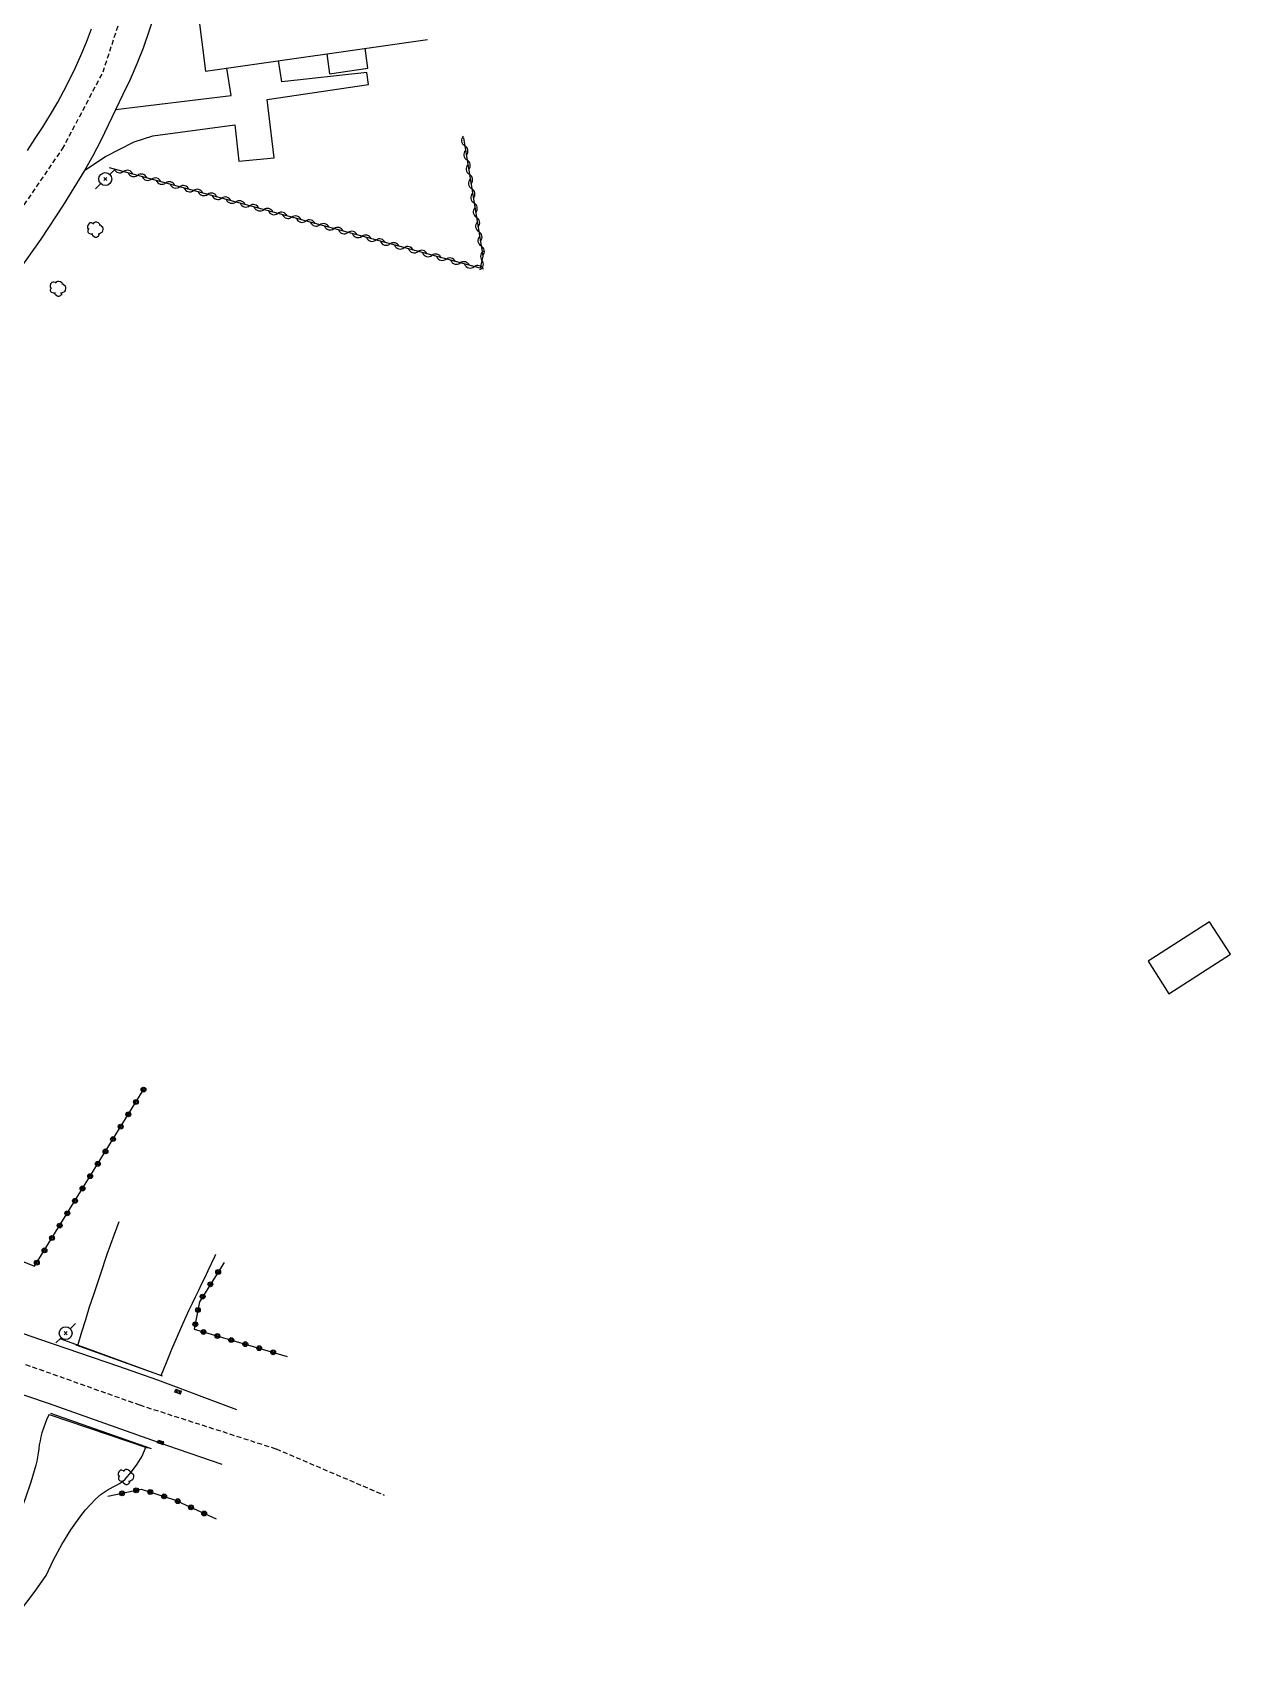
# Model space of a CAD drawing. Header units: millimetres. Extents: x 222014 to 223000, y 61000 to 62001.
# Drawn here: x 222260.9 to 222384.5, y 61199.3 to 61367.6 of the extents above; entities that cross this region are included whole.
import ezdxf

# ---------------------------------------------------------------- set-up
doc = ezdxf.new("R2010")
doc.units = ezdxf.units.MM
doc.linetypes.add('DASHED', pattern=[0.75, 0.5, -0.25])
doc.layers.get('0').update_dxf_attribs({"linetype": 'CONTINUOUS'})
for name, color, linetype in [('W0001', 6, 'DASHED'), ('W0008', 7, 'CONTINUOUS'), ('W0010', 4, 'CONTINUOUS'), ('W0017', 7, 'CONTINUOUS'), ('W0101', 7, 'CONTINUOUS'), ('W0104', 1, 'CONTINUOUS'), ('W0120', 7, 'CONTINUOUS'), ('W0300', 7, 'CONTINUOUS'), ('W0310', 3, 'CONTINUOUS'), ('W0323', 7, 'CONTINUOUS'), ('W0401', 7, 'CONTINUOUS'), ('W0473', 7, 'CONTINUOUS'), ('W0510', 5, 'CONTINUOUS')]:
    doc.layers.add(name, color=color, linetype=linetype)

# ---------------------------------------------------------------- blocks, each defined once
blk = doc.blocks.new('T473')
for p, q in [((-0.166667, 0.166667), (0.166667, -0.166667)), ((-0.166667, -0.166667), (0.166667, 0.166667)), ((0.500001, 0.500001), (1.000002, 1.000002)), ((-1.000002, -1.000002), (-0.500001, -0.500001))]:
    blk.add_line(p, q)
blk.add_ellipse((0, 0), major_axis=(0.471405, 0.471405), ratio=1, start_param=5.4977871438, end_param=11.780972451)
blk = doc.blocks.new('T401')
for p, q in [((-0.3, 0.3), (0, 0.3)), ((-0.3, -0.25), (-0.3, 0.3)), ((-0.3, 0.15), (0, 0.15)), ((-0.3, 0), (0, 0)), ((0, 0.3), (0, -0.25)), ((-0.3, -0.15), (0, -0.15)), ((-0.3, -0.25), (-0.3, -0.3)), ((-0.3, -0.3), (0, -0.3)), ((0, -0.3), (0, -0.25))]:
    blk.add_line(p, q)
blk = doc.blocks.new('T300')
for p, q in [((-0.8, 0.51), (-0.86, 0.34)), ((-0.86, 0.34), (-0.86, 0.17)), ((-0.86, 0.17), (-0.74, 0.06)), ((-0.69, 0.63), (-0.8, 0.51)), ((-0.8, -0.06), (-0.74, 0.06)), ((-0.74, 0.06), (-0.69, 0.11)), ((-0.57, 0.69), (-0.69, 0.63)), ((-0.46, 0.69), (-0.57, 0.69)), ((-0.29, 0.63), (-0.46, 0.69)), ((-0.29, 0.63), (-0.17, 0.74)), ((-0.23, 0.57), (-0.29, 0.63)), ((-0.17, 0.74), (-0.06, 0.8)), ((-0.06, 0.8), (0.06, 0.8)), ((0.06, 0.8), (0.23, 0.74)), ((0.23, 0.74), (0.34, 0.63)), ((0.34, 0.63), (0.4, 0.51)), ((0.46, 0.46), (0.34, 0.46)), ((0.4, 0.51), (0.4, 0.46)), ((0.57, 0.4), (0.46, 0.46)), ((0.57, 0.4), (0.69, 0.29)), ((0.69, 0.29), (0.74, 0.17)), ((0.74, 0.06), (0.69, -0.17)), ((0.74, 0.17), (0.74, 0.06)), ((-0.8, -0.17), (-0.8, -0.06)), ((-0.8, -0.23), (-0.8, -0.17)), ((-0.74, -0.34), (-0.8, -0.23)), ((-0.69, -0.4), (-0.74, -0.34)), ((-0.51, -0.46), (-0.69, -0.4)), ((-0.4, -0.46), (-0.51, -0.46)), ((-0.4, -0.46), (-0.34, -0.46)), ((-0.34, -0.46), (-0.34, -0.4)), ((-0.34, -0.51), (-0.34, -0.46)), ((-0.29, -0.63), (-0.34, -0.51)), ((-0.17, -0.74), (-0.29, -0.63)), ((-0.06, -0.8), (-0.17, -0.74)), ((0.06, -0.8), (-0.06, -0.8)), ((0.17, -0.74), (0.06, -0.8)), ((0.23, -0.69), (0.17, -0.74)), ((0.29, -0.46), (0.23, -0.46)), ((0.29, -0.63), (0.23, -0.69)), ((0.46, -0.4), (0.29, -0.46)), ((0.34, -0.51), (0.29, -0.63)), ((0.34, -0.51), (0.34, -0.46)), ((0.57, -0.34), (0.46, -0.4)), ((0.63, -0.29), (0.57, -0.34)), ((0.69, -0.17), (0.63, -0.29))]:
    blk.add_line(p, q)
blk = doc.blocks.new('t323o')
at = {"color": 0, "linetype": 'Continuous'}
for radius in [0.25, 0.15]:
    blk.add_circle((0, 0), radius, dxfattribs=at)
blk = doc.blocks.new('t310o')
at = {"color": 0, "linetype": 'Continuous'}
for centre, start, end in [((-0.5, 0.38), 216.8699, 323.1304), ((0.5, -0.37), 36.8699, 143.1303)]:
    blk.add_arc(centre, 0.625, start, end, dxfattribs=at)

msp = doc.modelspace()

# ---------------------------------------------------------------- linework, layer by layer
at = {"layer": 'W0001'}
for points in [[(222195.67, 61249.76), (222207.13, 61270.43), (222224.96, 61298.72), (222241.83, 61323.11), (222253.69, 61340.47), (222263.98, 61355.54), (222268.17, 61363.49), (222271.99, 61375.22), (222273.16, 61385.69), (222272.7, 61393.24), (222270.96, 61403.34), (222268.13, 61412.32), (222262.03, 61422.83), (222250.7, 61439.87), (222240.99, 61455.1), (222234.38, 61468.78), (222229.08, 61481.95), (222223.94, 61497.23), (222220.82, 61510.57), (222218.68, 61524.86), (222217.6, 61538.74), (222217.96, 61554.01)], [(222195.67, 61249.76), (222216.63, 61245.52), (222232.43, 61239.55), (222251.68, 61233.07), (222271.95, 61225.87), (222286.03, 61221.34), (222297.18, 61216.57)]]:
    msp.add_lwpolyline(points, dxfattribs=at)
at = {"layer": 'W0008'}
for points in [[(222273.53, 61369.51), (222272.3, 61365.95), (222271.67, 61364.33), (222270.96, 61362.73), (222270.21, 61361.16), (222269.45, 61359.59), (222268.69, 61358), (222267.93, 61356.42), (222267.12, 61354.85), (222266.26, 61353.32), (222264.06, 61349.73), (222261.74, 61346.22), (222259.3, 61342.78), (222256.76, 61339.43)], [(222260.36, 61355.4), (222261.17, 61356.63), (222261.97, 61357.86), (222262.75, 61359.11), (222263.49, 61360.38), (222264.13, 61361.56), (222264.74, 61362.76), (222265.32, 61363.97), (222265.87, 61365.19), (222266.45, 61366.56), (222266.99, 61367.95)], [(222280.47, 61219.71), (222274.87, 61221.64), (222262.52, 61226.01), (222243.11, 61232.6), (222223.61, 61239.39)], [(222281.98, 61225.38), (222273.83, 61228.44), (222269.79, 61229.83), (222265.76, 61231.22), (222261.73, 61232.61), (222256.46, 61234.43)]]:
    msp.add_lwpolyline(points, dxfattribs=at)
at = {"layer": 'W0010'}
for points in [[(222265.36, 61232.08), (222274.28, 61228.87)], [(222262.76, 61225.04), (222273.12, 61221.37)]]:
    msp.add_lwpolyline(points, dxfattribs=at)
at = {"layer": 'W0017'}
for points in [[(222269.46, 61359.61), (222281.38, 61361.06), (222280.95, 61363.9)], [(222285.11, 61360.65), (222295.57, 61362.21), (222295.41, 61363.43), (222286.64, 61362.49), (222286.29, 61364.66)], [(222266.29, 61353.36), (222268.42, 61354.77), (222271.39, 61356.27), (222273.29, 61356.9), (222281.77, 61358.04), (222282.19, 61354.3), (222285.82, 61354.64), (222285.11, 61360.65)]]:
    msp.add_lwpolyline(points, dxfattribs=at)
at = {"layer": 'W0101'}
msp.add_lwpolyline([(222276.88, 61378.29), (222278.73, 61363.58), (222301.67, 61366.85)], dxfattribs=at)
at = {"layer": 'W0104'}
msp.add_lwpolyline([(222291.27, 61365.37), (222291.55, 61363.31), (222295.51, 61363.87), (222295.23, 61365.94)], dxfattribs=at)
msp.add_lwpolyline([(222382.39, 61275.76), (222376.04, 61271.68), (222378.19, 61268.33), (222384.54, 61272.41)], close=True, dxfattribs=at)
at = {"layer": 'W0120'}
for points in [[(222263.82, 61232.71), (222274.18, 61228.9)], [(222262.6, 61224.88), (222272.75, 61221.45)]]:
    msp.add_lwpolyline(points, dxfattribs=at)
at = {"layer": 'W0310'}
msp.add_lwpolyline([(222305.37, 61356.68), (222307.29, 61344.92), (222307.37, 61344.46), (222307.08, 61343.22), (222268.83, 61353.61)], dxfattribs=at)
at = {"layer": 'W0323'}
for points in [[(222235.08, 61250.71), (222261.1, 61240.19), (222272.38, 61258.47)], [(222280.66, 61240.59), (222278.12, 61236.53), (222277.59, 61233.68), (222287.17, 61230.89)], [(222268.66, 61216.44), (222272.1, 61217.17), (222275.55, 61216.09), (222279.83, 61214.1)]]:
    msp.add_lwpolyline(points, dxfattribs=at)
at = {"layer": 'W0510'}
for points in [[(222269.81, 61244.76), (222269.31, 61243.47), (222268.57, 61241.4), (222267.87, 61239.32), (222267.17, 61237.24), (222266.75, 61235.96), (222266.34, 61234.67), (222265.94, 61233.37), (222265.55, 61232.07)], [(222274.18, 61228.9), (222274.72, 61230.27), (222275.28, 61231.62), (222275.86, 61232.97), (222276.44, 61234.32), (222276.75, 61235), (222277.07, 61235.69), (222277.39, 61236.37), (222277.72, 61237.05), (222278.05, 61237.72), (222278.37, 61238.4), (222278.7, 61239.08), (222279.02, 61239.76), (222279.69, 61241.2), (222279.8, 61241.43)], [(222262.6, 61224.88), (222262.38, 61224.43), (222262.19, 61223.96), (222262.01, 61223.49), (222261.86, 61223), (222261.75, 61222.59), (222261.66, 61222.17), (222261.59, 61221.75), (222261.53, 61221.33), (222261.47, 61220.9), (222261.4, 61220.48), (222261.32, 61220.06), (222261.22, 61219.64), (222260.71, 61217.91), (222260.12, 61216.19), (222259.47, 61214.5), (222258.76, 61212.84)], [(222262.31, 61208.26), (222263.06, 61209.88), (222263.91, 61211.45), (222264.85, 61212.97), (222265.88, 61214.43), (222266.36, 61215.03), (222266.86, 61215.61), (222267.4, 61216.15), (222267.98, 61216.65), (222268.27, 61216.87), (222268.58, 61217.06), (222268.9, 61217.24), (222269.22, 61217.41), (222269.55, 61217.58), (222269.86, 61217.77), (222270.16, 61217.98), (222270.44, 61218.22), (222271.11, 61218.95), (222271.69, 61219.75), (222272.19, 61220.6), (222272.59, 61221.5)], [(222255.24, 61199.29), (222255.56, 61199.64), (222256.31, 61200.53), (222257.06, 61201.42), (222258.42, 61203.09), (222259.75, 61204.79), (222261.04, 61206.51), (222262.31, 61208.26)]]:
    msp.add_lwpolyline(points, dxfattribs=at)

# ---------------------------------------------------------------- block references
at = {"layer": 'W0300'}
for p in [(222267.42, 61347.21), (222263.56, 61341.11), (222270.58, 61218.44)]:
    msp.add_blockref('T300', p, dxfattribs=at)
at = {"layer": 'W0310'}
for p, rotation in [((222305.5, 61355.89), 279.2781902688238), ((222305.74, 61354.41), 279.2781902688238), ((222270.28, 61353.22), 164.8001535368997), ((222271.72, 61352.82), 164.8001535368997), ((222305.98, 61352.93), 279.2781902688238), ((222273.17, 61352.43), 164.8001535368997), ((222274.62, 61352.04), 164.8001535368997), ((222276.07, 61351.64), 164.8001535368997), ((222277.51, 61351.25), 164.8001535368997), ((222306.22, 61351.45), 279.2781902688238), ((222278.96, 61350.86), 164.8001535368997), ((222280.41, 61350.46), 164.8001535368997), ((222281.86, 61350.07), 164.8001535368997), ((222283.3, 61349.68), 164.8001535368997), ((222306.46, 61349.97), 279.2781902688238), ((222284.75, 61349.28), 164.8001535368997), ((222286.2, 61348.89), 164.8001535368997), ((222287.65, 61348.5), 164.8001535368997), ((222289.09, 61348.1), 164.8001535368997), ((222290.54, 61347.71), 164.8001535368997), ((222306.71, 61348.49), 279.2781902688238), ((222291.99, 61347.32), 164.8001535368997), ((222293.44, 61346.92), 164.8001535368997), ((222294.88, 61346.53), 164.8001535368997), ((222296.33, 61346.14), 164.8001535368997), ((222306.95, 61347.01), 279.2781902688238), ((222307.19, 61345.53), 279.2781902688238), ((222297.78, 61345.74), 164.8001535368997), ((222299.23, 61345.35), 164.8001535368997), ((222300.67, 61344.96), 164.8001535368997), ((222302.12, 61344.56), 164.8001535368997), ((222307.28, 61344.06), 256.9415906869089), ((222303.57, 61344.17), 164.8001535368997), ((222305.02, 61343.78), 164.8001535368997), ((222306.46, 61343.38), 164.8001535368997)]:
    msp.add_blockref('t310o', p, dxfattribs=dict(at, rotation=rotation))
at = {"layer": 'W0323'}
for p, rotation in [((222271.57, 61257.15), 58.33700121068029), ((222272.35, 61258.43), 58.33700121068029), ((222270.78, 61255.88), 58.33700121068029), ((222269.99, 61254.6), 58.33700121068029), ((222268.42, 61252.05), 58.33700121068029), ((222269.2, 61253.32), 58.33700121068029), ((222267.63, 61250.77), 58.33700121068029), ((222266.84, 61249.49), 58.33700121068029), ((222265.27, 61246.94), 58.33700121068029), ((222266.05, 61248.22), 58.33700121068029), ((222264.48, 61245.66), 58.33700121068029), ((222263.69, 61244.39), 58.33700121068029), ((222262.12, 61241.83), 58.33700121068029), ((222262.9, 61243.11), 58.33700121068029), ((222261.33, 61240.56), 58.33700121068029), ((222280.05, 61239.6), 237.9376111266874), ((222278.45, 61237.06), 237.9376111266874), ((222279.25, 61238.33), 237.9376111266874), ((222277.96, 61235.67), 259.5604736101903), ((222277.69, 61234.2), 259.5604736101903), ((222278.53, 61233.41), 343.7556448732921), ((222279.97, 61232.99), 343.7556448732921), ((222281.41, 61232.57), 343.7556448732921), ((222282.85, 61232.15), 343.7556448732921), ((222284.29, 61231.73), 343.7556448732921), ((222285.73, 61231.31), 343.7556448732921), ((222270.13, 61216.75), 11.92887382895456), ((222271.59, 61217.06), 11.92887382895456), ((222273.04, 61216.88), 342.613792576334), ((222274.47, 61216.43), 342.613792576334), ((222275.88, 61215.94), 335.0072729941344), ((222277.24, 61215.3), 335.0072729941344), ((222278.6, 61214.67), 335.0072729941344)]:
    msp.add_blockref('t323o', p, dxfattribs=dict(at, rotation=rotation))
at = {"layer": 'W0401'}
for p, rotation in [((222275.97, 61227.39), 71.11113848784109), ((222274.16, 61222.15), 70.49325225476505)]:
    msp.add_blockref('T401', p, dxfattribs=dict(at, rotation=rotation))
at = {"layer": 'W0473'}
for p in [(222268.4, 61352.44), (222264.31, 61233.28)]:
    msp.add_blockref('T473', p, dxfattribs=at)

doc.saveas('drawing.dxf')
